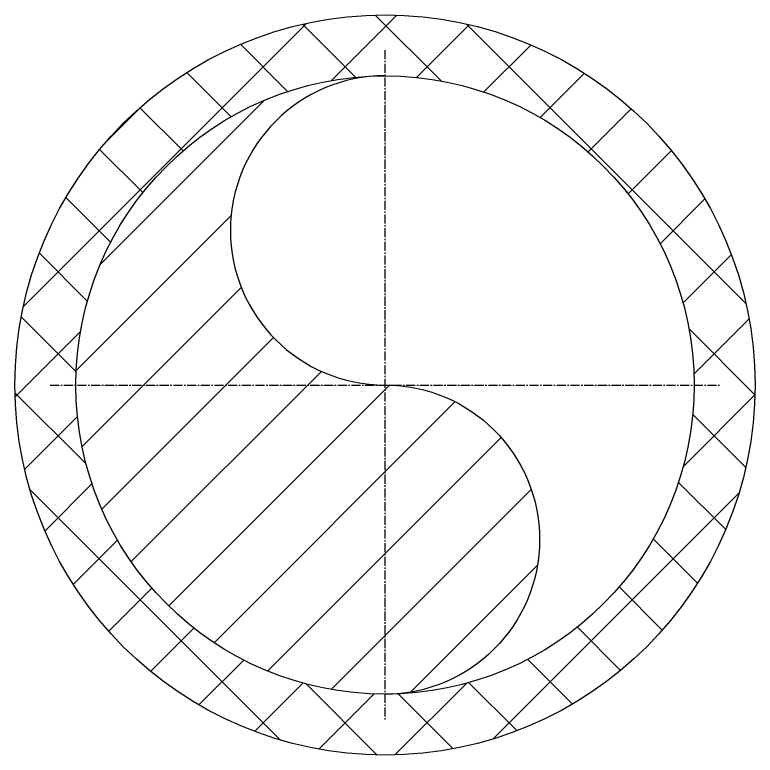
# Model space of a CAD drawing. Extents: x -181672 to 290600, y -29000 to 395522.
# Drawn here: x -175130 to -174522, y 34743 to 35351 of the extents above; entities that cross this region are included whole.
import ezdxf

# ---------------------------------------------------------------- set-up
doc = ezdxf.new("R2010")
doc.units = 0
doc.header["$LTSCALE"] = 10
doc.linetypes.add('XFM7P20PCW$0$CENTER2', pattern=[1.125, 0.75, -0.125, 0.125, -0.125])

# ---------------------------------------------------------------- blocks, each defined once
blk = doc.blocks.new('XFM7P20PCW')
h = blk.add_hatch()
h.set_pattern_fill('ANSI37', color=256, scale=15, style=0)
h.set_pattern_definition([(45, (-217627.07, -31639.9), (-33.67596, 33.67596), []), (135, (-217627.07, -31639.9), (-33.67596, -33.67596), [])])
edge = h.paths.add_edge_path()
edge.add_arc((-174825.77322, 35046.59531), 304, 0, 360)
edge = h.paths.add_edge_path(flags=17)
edge.add_arc((-174825.77322, 35046.59531), 254, 0, 360)
h = blk.add_hatch()
h.set_pattern_fill('ANSI31', color=256, scale=15, style=0)
h.set_pattern_definition([(45, (-217627.07, -29041.76), (-33.67596, 33.67596), [])])
edge = h.paths.add_edge_path()
edge.add_arc((-174825.77322, 35046.59531), 254, 90, 270)
edge.add_arc((-174825.77322, 34919.59531), 127, 270, 450)
edge.add_arc((-174825.77322, 35173.59531), 127, 90, 270, ccw=False)
at = {"color": 1, "linetype": 'XFM7P20PCW$0$CENTER2'}
for p, q in [((-174825.77322, 35321.70458), (-174825.77322, 34771.48604)), ((-175100.88248, 35046.59531), (-174550.66395, 35046.59531))]:
    blk.add_line(p, q, dxfattribs=at)
blk.add_lwpolyline([(-174825.77322, 34792.59531, -1), (-174825.77322, 35300.59531, 1), (-174825.77322, 35046.59531, -1)], format="xyb", close=True)
for radius in [304, 254]:
    blk.add_circle((-174825.77322, 35046.59531), radius)

msp = doc.modelspace()

# ---------------------------------------------------------------- block references
msp.add_blockref('XFM7P20PCW', (0, 0))

doc.saveas('drawing.dxf')
